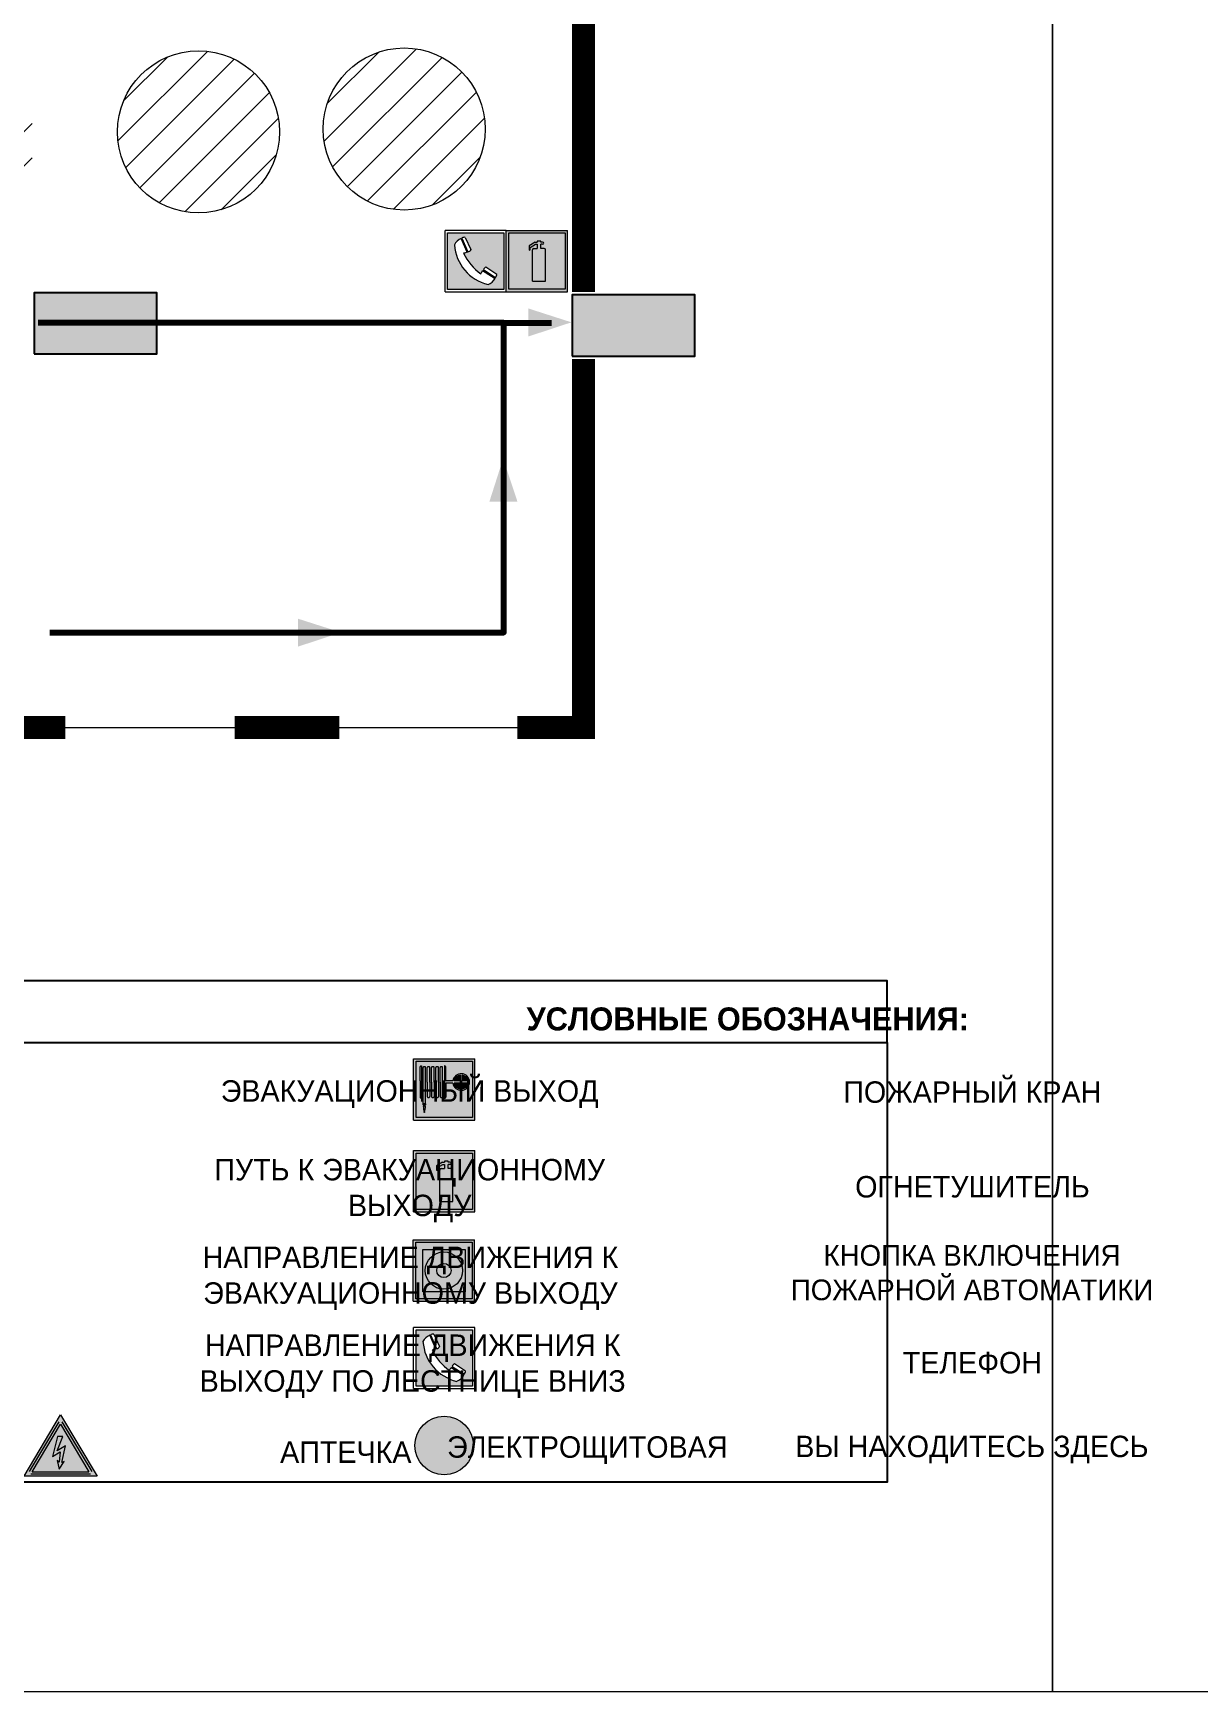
# Model space of a CAD drawing. Header units: millimetres. Extents: x 13810 to 67229, y 12374 to 21950.
# Drawn here: x 17768.5 to 17920.7, y 13755.1 to 13971.7 of the extents above; entities that cross this region are included whole.
import ezdxf

# ---------------------------------------------------------------- set-up
doc = ezdxf.new("R2010")
doc.units = ezdxf.units.MM
doc.layers.add('План_Штампы', color=7, linetype='Continuous')
doc.styles.add('обычный', font='arial.ttf')
pattern_1 = [(45, (-3413.9702, 12354.5162), (-2.24506403, 2.24506403), [])]

# ---------------------------------------------------------------- blocks, each defined once
blk = doc.blocks.new('A$C3E6D3DDE')
at = {"lineweight": 5}
h = blk.add_hatch(color=40, dxfattribs=at)
h.paths.add_polyline_path([(24.1, 1.45), (16.46, -11.35), (31.74, -11.35)])
h.paths.add_polyline_path([(24.09, -0.46), (30.03, -10.41), (18.14, -10.41)], flags=16)
h.paths.add_polyline_path([(24.54, -3.08), (23.41, -6.02), (25.13, -5.01), (24.33, -8.5), (24.82, -8.27), (23.79, -9.86), (23.4, -8.04), (23.8, -8.43), (24.04, -6.29), (22.39, -7.25), (23.44, -3.08)], flags=0)
h = blk.add_hatch(color=256, dxfattribs=at)
h.paths.add_polyline_path([(24.37, 0.03, 0.567511), (23.82, 0.03), (17.59, -10.4, 0.582454), (17.86, -10.88), (30.32, -10.88, 0.582149), (30.6, -10.4)])
h.paths.add_polyline_path([(24.09, -0.46), (18.14, -10.41), (30.03, -10.41)], flags=16)
h.paths.add_polyline_path([(24.54, -3.08), (23.41, -6.02), (25.13, -5.01), (24.33, -8.5), (24.82, -8.27), (23.79, -9.86), (23.4, -8.04), (23.8, -8.43), (24.04, -6.29), (22.39, -7.25), (23.44, -3.08)], flags=0)
h = blk.add_hatch(color=40, dxfattribs=at)
h.paths.add_polyline_path([(24.09, -0.46), (18.14, -10.41), (30.03, -10.41)])
h.paths.add_polyline_path([(24.82, -8.27), (23.79, -9.86), (23.4, -8.04), (23.8, -8.43), (24.04, -6.29), (22.39, -7.25), (23.44, -3.08), (24.54, -3.08), (23.41, -6.02), (25.13, -5.01), (24.33, -8.5)], flags=16)
at = {"color": 40, "lineweight": 5}
for p, q in [((16.46, -11.35), (24.1, 1.45)), ((24.1, 1.45), (31.74, -11.35))]:
    blk.add_line(p, q, dxfattribs=at)
at = {"lineweight": 5}
for p, q in [((17.59, -10.4), (23.82, 0.03)), ((24.37, 0.03), (30.6, -10.4)), ((18.14, -10.41), (24.09, -0.46)), ((23.44, -3.08), (22.39, -7.25)), ((23.41, -6.02), (24.54, -3.08)), ((24.54, -3.08), (23.44, -3.08)), ((24.09, -0.46), (30.03, -10.41)), ((22.39, -7.25), (24.04, -6.29)), ((25.13, -5.01), (23.41, -6.02)), ((24.04, -6.29), (23.8, -8.43)), ((24.33, -8.5), (25.13, -5.01)), ((23.8, -8.43), (23.4, -8.04)), ((23.4, -8.04), (23.79, -9.86)), ((23.79, -9.86), (24.82, -8.27)), ((24.82, -8.27), (24.33, -8.5)), ((17.86, -10.88), (30.32, -10.88)), ((18.14, -10.41), (30.03, -10.41))]:
    blk.add_line(p, q, dxfattribs=at)
at = {"color": 50, "lineweight": 5}
blk.add_line((31.74, -11.35), (16.46, -11.35), dxfattribs=at)
blk = doc.blocks.new('A$C37112FD5')
at = {"true_color": 0xf5f5ff}
h = blk.add_hatch(color=7, dxfattribs=at)
h.dxf.hatch_style = 1
h.paths.add_polyline_path([(12.8, -7.4), (0, -7.4), (0, -20.2), (12.8, -20.2)])
h.paths.add_polyline_path([(12.29, -7.91), (12.29, -19.69), (0.51, -19.69), (0.51, -7.91)], flags=16)
h.paths.add_polyline_path([(4.98, -9.04, -0.42597), (5.17, -9.22), (5.17, -12.25), (5.17, -15.29, -0.432244), (4.98, -15.47), (4.83, -15.47, -0.42597), (4.64, -15.29), (4.64, -12.25), (4.64, -9.22, -0.432244), (4.83, -9.04)], flags=0)
h.paths.add_polyline_path([(4.28, -9.22), (4.28, -12.25), (4.28, -15.29, -0.432244), (4.09, -15.47), (3.94, -15.47, -0.42597), (3.75, -15.29), (3.75, -12.25), (3.75, -9.22, -0.432244), (3.94, -9.04), (4.09, -9.04, -0.42597)], flags=0)
h.paths.add_polyline_path([(5.72, -9.04), (5.87, -9.04, -0.42597), (6.06, -9.22), (6.06, -12.25), (6.06, -15.29, -0.432244), (5.87, -15.47), (5.72, -15.47, -0.42597), (5.53, -15.29), (5.53, -12.25), (5.53, -9.22, -0.432244)], flags=0)
h.paths.add_polyline_path([(6.42, -8.9), (6.5, -8.9, -0.42597), (6.69, -9.08), (6.69, -12.03), (8.21, -12.03, -15.824349), (8.21, -12.47), (6.69, -12.47), (6.69, -15.42, -0.432244), (6.5, -15.6), (6.42, -15.6)], flags=0)
h.paths.add_polyline_path([(3.39, -9.22), (3.39, -12.25), (3.39, -15.29, -0.432244), (3.2, -15.47), (3.05, -15.47, -0.42597), (2.85, -15.29), (2.85, -12.25), (2.85, -9.22, -0.432244), (3.05, -9.04), (3.2, -9.04, -0.42597)], flags=0)
h.paths.add_polyline_path([(2.5, -9.22), (2.5, -16.71), (1.96, -16.71), (1.96, -9.22, -0.432244), (2.15, -9.04), (2.31, -9.04, -0.42597)], flags=0)
h.paths.add_polyline_path([(1.61, -8.9), (1.61, -15.6), (1.57, -15.6, -0.42597), (1.37, -15.42), (1.37, -12.03), (1.37, -9.09, -0.432244), (1.57, -8.9)], flags=0)
h.paths.add_polyline_path([(9.76, -10.81), (9.76, -12.03), (8.49, -12.03, -0.336371)], flags=0)
h.paths.add_polyline_path([(8.49, -12.47), (9.76, -12.47), (9.76, -13.7, -0.336371)], flags=0)
h.paths.add_polyline_path([(10.11, -10.81, -0.336371), (11.38, -12.03), (10.11, -12.03)], flags=0)
h.paths.add_polyline_path([(10.11, -12.47), (11.38, -12.47, -0.336371), (10.11, -13.7)], flags=0)
h.paths.add_polyline_path([(2.5, -16.84), (2.5, -17.05), (1.97, -17.05), (1.97, -16.84)], flags=0)
h.paths.add_polyline_path([(2.5, -17.24, -0.033778), (2.24, -18.6, -0.033778), (1.97, -17.24)], flags=0)
h = blk.add_hatch(color=242)
h.dxf.hatch_style = 1
h.paths.add_polyline_path([(12.29, -7.91), (0.51, -7.91), (0.51, -19.69), (12.29, -19.69)])
h.paths.add_polyline_path([(6.42, -15.6), (6.42, -8.9), (6.5, -8.9, -0.42597), (6.69, -9.08), (6.69, -12.03), (8.21, -12.03, -15.824349), (8.21, -12.47), (6.69, -12.47), (6.69, -15.42, -0.432244), (6.5, -15.6)], flags=16)
h.paths.add_polyline_path([(5.87, -15.47), (5.72, -15.47, -0.42597), (5.53, -15.29), (5.53, -12.25), (5.53, -9.22, -0.432244), (5.72, -9.04), (5.87, -9.04, -0.42597), (6.06, -9.22), (6.06, -12.25), (6.06, -15.29, -0.432244)], flags=16)
h.paths.add_polyline_path([(4.98, -15.47), (4.83, -15.47, -0.42597), (4.64, -15.29), (4.64, -12.25), (4.64, -9.22, -0.432244), (4.83, -9.04), (4.98, -9.04, -0.42597), (5.17, -9.22), (5.17, -12.25), (5.17, -15.29, -0.432244)], flags=16)
h.paths.add_polyline_path([(4.09, -15.47), (3.94, -15.47, -0.42597), (3.75, -15.29), (3.75, -12.25), (3.75, -9.22, -0.432244), (3.94, -9.04), (4.09, -9.04, -0.42597), (4.28, -9.22), (4.28, -12.25), (4.28, -15.29, -0.432244)], flags=16)
h.paths.add_polyline_path([(3.2, -15.47), (3.05, -15.47, -0.42597), (2.85, -15.29), (2.85, -12.25), (2.85, -9.22, -0.432244), (3.05, -9.04), (3.2, -9.04, -0.42597), (3.39, -9.22), (3.39, -12.25), (3.39, -15.29, -0.432244)], flags=16)
h.paths.add_polyline_path([(2.5, -17.05), (1.97, -17.05), (1.97, -16.84), (2.5, -16.84)], flags=16)
h.paths.add_polyline_path([(2.5, -17.24, -0.033778), (2.24, -18.6, -0.033778), (1.97, -17.24)], flags=16)
h.paths.add_polyline_path([(2.5, -16.71), (1.96, -16.71), (1.96, -9.22, -0.432244), (2.15, -9.04), (2.31, -9.04, -0.42597), (2.5, -9.22)], flags=16)
h.paths.add_polyline_path([(1.61, -15.6), (1.57, -15.6, -0.42597), (1.37, -15.42), (1.37, -12.03), (1.37, -9.09, -0.432244), (1.57, -8.9), (1.61, -8.9)], flags=16)
h.paths.add_polyline_path([(8.49, -12.47), (9.76, -12.47), (9.76, -13.7, -0.336371)], flags=0)
h.paths.add_polyline_path([(10.11, -13.7), (10.11, -12.47), (11.38, -12.47, -0.336371)], flags=0)
h.paths.add_polyline_path([(8.49, -12.03, -0.336371), (9.76, -10.81), (9.76, -12.03)], flags=0)
h.paths.add_polyline_path([(10.11, -12.03), (10.11, -10.81, -0.336371), (11.38, -12.03)], flags=0)
h = blk.add_hatch(color=7, dxfattribs=at)
h.dxf.hatch_style = 1
h.paths.add_polyline_path([(1.61, -8.9), (1.57, -8.9, 0.432244), (1.37, -9.09), (1.37, -12.03), (1.37, -15.42, 0.42597), (1.57, -15.6), (1.61, -15.6)])
h.paths.add_polyline_path([(2.5, -9.22, 0.42597), (2.31, -9.04), (2.15, -9.04, 0.432244), (1.96, -9.22), (1.96, -16.71), (2.5, -16.71)])
h.paths.add_polyline_path([(2.5, -16.84), (1.97, -16.84), (1.97, -17.05), (2.5, -17.05)])
h.paths.add_polyline_path([(2.5, -17.24), (1.97, -17.24, 0.033778), (2.24, -18.6, 0.033778)])
h.paths.add_polyline_path([(3.39, -12.25), (3.39, -9.22, 0.42597), (3.2, -9.04), (3.05, -9.04, 0.432244), (2.85, -9.22), (2.85, -12.25), (2.85, -15.29, 0.42597), (3.05, -15.47), (3.2, -15.47, 0.432244), (3.39, -15.29)])
h.paths.add_polyline_path([(4.28, -12.25), (4.28, -9.22, 0.42597), (4.09, -9.04), (3.94, -9.04, 0.432244), (3.75, -9.22), (3.75, -12.25), (3.75, -15.29, 0.42597), (3.94, -15.47), (4.09, -15.47, 0.432244), (4.28, -15.29)])
h.paths.add_polyline_path([(5.17, -12.25), (5.17, -9.22, 0.42597), (4.98, -9.04), (4.83, -9.04, 0.432244), (4.64, -9.22), (4.64, -12.25), (4.64, -15.29, 0.42597), (4.83, -15.47), (4.98, -15.47, 0.432244), (5.17, -15.29)])
h.paths.add_polyline_path([(6.06, -12.25), (6.06, -9.22, 0.42597), (5.87, -9.04), (5.72, -9.04, 0.432244), (5.53, -9.22), (5.53, -12.25), (5.53, -15.29, 0.42597), (5.72, -15.47), (5.87, -15.47, 0.432244), (6.06, -15.29)])
h.paths.add_polyline_path([(6.69, -12.47), (8.21, -12.47, 15.824349), (8.21, -12.03), (6.69, -12.03), (6.69, -9.08, 0.42597), (6.5, -8.9), (6.42, -8.9), (6.42, -15.6), (6.5, -15.6, 0.432244), (6.69, -15.42)])
h.paths.add_polyline_path([(8.49, -12.47), (9.76, -12.47), (9.76, -13.7, -0.336371)], flags=16)
h.paths.add_polyline_path([(8.49, -12.03, -0.336371), (9.76, -10.81), (9.76, -12.03)], flags=16)
h.paths.add_polyline_path([(10.11, -12.47), (11.38, -12.47, -0.336371), (10.11, -13.7)], flags=16)
h.paths.add_polyline_path([(10.11, -12.03), (10.11, -10.81, -0.336371), (11.38, -12.03)], flags=16)
h = blk.add_hatch(color=242)
h.dxf.hatch_style = 1
h.paths.add_polyline_path([(9.76, -10.81, 0.336371), (8.49, -12.03), (9.76, -12.03)])
h.paths.add_polyline_path([(10.11, -10.81), (10.11, -12.03), (11.38, -12.03, 0.336371)])
h.paths.add_polyline_path([(11.38, -12.47), (10.11, -12.47), (10.11, -13.7, 0.336371)])
h.paths.add_polyline_path([(9.76, -12.47), (8.49, -12.47, 0.336371), (9.76, -13.7)])
at = {"color": 242, "lineweight": 5}
for p, q in [((0, -20.2), (0, -7.4)), ((0, -7.4), (12.8, -7.4)), ((1.37, -12.03), (1.37, -9.08)), ((1.57, -8.9), (1.61, -8.9)), ((1.61, -8.9), (1.61, -15.6)), ((1.96, -16.71), (1.96, -9.22)), ((2.15, -9.04), (2.31, -9.04)), ((2.5, -16.71), (2.5, -9.22)), ((2.85, -12.25), (2.85, -9.22)), ((3.05, -9.04), (3.2, -9.04)), ((3.39, -12.25), (3.39, -9.22)), ((3.75, -12.25), (3.75, -9.22)), ((3.94, -9.04), (4.09, -9.04)), ((4.28, -12.25), (4.28, -9.22)), ((4.64, -12.25), (4.64, -9.22)), ((4.83, -9.04), (4.98, -9.04)), ((5.17, -12.25), (5.17, -9.22)), ((5.53, -12.25), (5.53, -9.22)), ((5.72, -9.04), (5.87, -9.04)), ((6.06, -12.25), (6.06, -9.22)), ((6.42, -8.9), (6.42, -15.6)), ((6.5, -8.9), (6.42, -8.9)), ((6.69, -12.03), (6.69, -9.08)), ((12.8, -20.2), (12.8, -7.4)), ((1.37, -12.03), (1.37, -15.42)), ((2.85, -12.25), (2.85, -15.29)), ((3.39, -12.25), (3.39, -15.29)), ((3.75, -12.25), (3.75, -15.29)), ((4.28, -12.25), (4.28, -15.29)), ((4.64, -12.25), (4.64, -15.29)), ((5.17, -12.25), (5.17, -15.29)), ((5.53, -12.25), (5.53, -15.29)), ((6.06, -12.25), (6.06, -15.29)), ((8.21, -12.03), (6.69, -12.03)), ((8.21, -12.47), (6.69, -12.47)), ((6.69, -12.47), (6.69, -15.42)), ((9.76, -12.03), (8.49, -12.03)), ((9.76, -12.47), (8.49, -12.47)), ((9.76, -10.81), (9.76, -12.03)), ((9.76, -12.47), (9.76, -13.7)), ((10.11, -10.81), (10.11, -12.03)), ((11.38, -12.03), (10.11, -12.03)), ((11.38, -12.47), (10.11, -12.47)), ((10.11, -12.47), (10.11, -13.7)), ((1.57, -15.6), (1.61, -15.6)), ((1.96, -16.71), (2.5, -16.71)), ((1.97, -16.84), (2.5, -16.84)), ((1.97, -17.05), (1.97, -16.84)), ((2.5, -17.05), (1.97, -17.05)), ((1.97, -17.24), (2.5, -17.24)), ((2.5, -16.84), (2.5, -17.05)), ((3.05, -15.47), (3.2, -15.47)), ((3.94, -15.47), (4.09, -15.47)), ((4.83, -15.47), (4.98, -15.47)), ((5.72, -15.47), (5.87, -15.47)), ((6.42, -15.6), (6.5, -15.6)), ((0, -20.2), (12.8, -20.2))]:
    blk.add_line(p, q, dxfattribs=at)
blk.add_lwpolyline([(0.51, -7.91), (12.29, -7.91), (12.29, -19.69), (0.51, -19.69)], close=True, dxfattribs=at)
for centre, radius, start, end in [((1.56, -9.09), 0.182, 87.1027, 180.6071), ((2.15, -9.22), 0.182, 87.1027, 180.6071), ((2.32, -9.22), 0.182, 359.3929, 92.8973), ((3.04, -9.22), 0.182, 87.1027, 180.6071), ((3.21, -9.22), 0.182, 359.3929, 92.8973), ((3.93, -9.22), 0.182, 87.1027, 180.6071), ((4.1, -9.22), 0.182, 359.3929, 92.8973), ((4.82, -9.22), 0.182, 87.1027, 180.6071), ((4.99, -9.22), 0.182, 359.3929, 92.8973), ((5.71, -9.22), 0.182, 87.1027, 180.6071), ((5.88, -9.22), 0.182, 359.3929, 92.8973), ((6.51, -9.09), 0.182, 359.3929, 92.8973), ((9.93, -12.25), 1.74, 187.2319, 172.7681), ((9.93, -12.25), 1.46, 96.9927, 171.3585), ((9.93, -12.25), 1.46, 188.6415, 263.0073), ((9.93, -12.25), 1.46, 8.6415, 83.0073), ((9.93, -12.25), 1.46, 276.9927, 351.3585), ((1.56, -15.42), 0.182, 179.3929, 272.8973), ((12.17, -15.98), 10.27, 187.041, 194.7793), ((-7.7, -15.98), 10.27, 345.2207, 352.959), ((3.04, -15.29), 0.182, 179.3929, 272.8973), ((3.21, -15.29), 0.182, 267.1027, 0.6071), ((3.93, -15.29), 0.182, 179.3929, 272.8973), ((4.1, -15.29), 0.182, 267.1027, 0.6071), ((4.82, -15.29), 0.182, 179.3929, 272.8973), ((4.99, -15.29), 0.182, 267.1027, 0.6071), ((5.71, -15.29), 0.182, 179.3929, 272.8973), ((5.88, -15.29), 0.182, 267.1027, 0.6071), ((6.51, -15.42), 0.182, 267.1027, 0.6071)]:
    blk.add_arc(centre, radius, start, end, dxfattribs=at)
blk = doc.blocks.new('A$C7B8C2D5B')
at = {"lineweight": 0}
h = blk.add_hatch(color=5, dxfattribs=at)
h.dxf.hatch_style = 1
h.paths.add_polyline_path([(1.397, -3.024, 1), (-2.112, -3.024, 1)])
at = {"color": 5, "lineweight": 0}
blk.add_circle((-0.358, -3.024), 1.755, dxfattribs=at)
blk = doc.blocks.new('A$C456E1F9C')
at = {"lineweight": 5}
h = blk.add_hatch(color=242, dxfattribs=at)
h.paths.add_polyline_path([(0.51, -1.47), (0.51, -13.26), (12.29, -13.26), (12.29, -1.47)])
h.paths.add_polyline_path([(5.42, -4.95, -0.254479), (4.78, -5.4), (3.52, -2.53, -0.209735), (4.23, -2.4)], flags=16)
h.paths.add_polyline_path([(8.53, -8.6), (10.87, -10.17), (10.54, -10.76), (8.03, -9.13, -0.192251)], flags=16)
h.paths.add_polyline_path([(4.61, -5.49, 0.005518), (3.87, -5.72, 0.128647), (7.49, -10.01, 0.00809), (7.83, -9.33), (10.47, -10.97, -0.16736), (8.99, -12.25, -0.327862), (1.95, -3.95, -0.166952), (3.36, -2.62)], flags=16)
at = {"color": 242, "lineweight": 5}
for p, q in [((0, -13.77), (0, -0.97)), ((12.8, -0.97), (0, -0.97)), ((4.61, -5.49), (3.36, -2.62)), ((3.52, -2.53), (4.78, -5.4)), ((4.23, -2.4), (5.42, -4.95)), ((12.8, -13.77), (12.8, -0.97)), ((7.83, -9.33), (10.47, -10.97)), ((8.03, -9.13), (10.54, -10.76)), ((10.81, -10.12), (8.53, -8.6)), ((10.54, -10.76), (10.8, -10.3)), ((10.8, -10.3), (10.81, -10.12)), ((0, -13.77), (12.8, -13.77))]:
    blk.add_line(p, q, dxfattribs=at)
blk.add_lwpolyline([(0.51, -1.47), (12.29, -1.47), (12.29, -13.26), (0.51, -13.26)], close=True, dxfattribs=at)
for centre, radius, start, end in [((4.59, -5.34), 2.99, 114.2845, 152.1974), ((4.02, -3.27), 0.891, 76.3284, 123.7092), ((11.12, -3.31), 9.19, 183.9915, 256.6009), ((14.98, -39.1), 35.17, 107.1487, 108.4135), ((13.86, -0.94), 11.08, 205.5536, 234.8762), ((4.68, -4.59), 0.824, 276.9621, 334.0723), ((-13.31, 0.8), 23.44, 332.5487, 334.4027), ((8.94, -9.5), 0.989, 114.4092, 157.9388), ((7.87, -9.46), 3, 291.9291, 329.9329)]:
    blk.add_arc(centre, radius, start, end, dxfattribs=at)
blk = doc.blocks.new('A$C54414219')
at = {"true_color": 0xffffff}
h = blk.add_hatch(color=7, dxfattribs=at)
h.paths.add_polyline_path([(2.39, -9.45), (2.39, -18.3), (11.23, -18.3), (11.23, -9.45)], flags=0)
h.paths.add_polyline_path([(10.71, -13.87, -1), (2.92, -13.87, -1)], flags=0)
h.paths.add_polyline_path([(8.3, -13.87, -1), (5.33, -13.87, -1)], flags=0)
h.paths.add_polyline_path([(0.41, -7.47), (0.41, -20.27), (13.21, -20.27), (13.21, -7.47)])
h.paths.add_polyline_path([(0.92, -19.77), (12.71, -19.77), (12.71, -7.98), (0.92, -7.98)], flags=16)
h.paths.add_polyline_path([(11.23, -9.45), (11.23, -18.3), (2.39, -18.3), (2.39, -9.45)], flags=0)
at = {"lineweight": 5}
h = blk.add_hatch(color=242, dxfattribs=at)
h.paths.add_polyline_path([(12.71, -7.98), (0.92, -7.98), (0.92, -19.77), (12.71, -19.77)])
h.paths.add_polyline_path([(11.23, -18.3), (2.39, -18.3), (2.39, -9.45), (11.23, -9.45)], flags=16)
h.paths.add_polyline_path([(10.71, -13.87, -1), (2.92, -13.87, -1)], flags=0)
h.paths.add_polyline_path([(8.3, -13.87, -1), (5.33, -13.87, -1)], flags=0)
at = {"true_color": 0xffffff}
h = blk.add_hatch(color=7, dxfattribs=at)
h.paths.add_polyline_path([(2.39, -9.45), (2.39, -18.3), (11.23, -18.3), (11.23, -9.45)])
h.paths.add_polyline_path([(10.71, -13.87, -1), (2.92, -13.87, -1)], flags=16)
h.paths.add_polyline_path([(8.3, -13.87, -1), (5.33, -13.87, -1)], flags=0)
at = {"lineweight": 5}
h = blk.add_hatch(color=242, dxfattribs=at)
h.paths.add_polyline_path([(2.92, -13.87, 1), (10.71, -13.87, 1)])
h.paths.add_polyline_path([(8.3, -13.87, -1), (5.33, -13.87, -1)], flags=16)
at = {"color": 242, "lineweight": 5}
for p, q in [((0.41, -20.27), (0.41, -7.47)), ((0.41, -7.47), (13.21, -7.47)), ((0.41, -7.47), (13.21, -7.47)), ((13.21, -20.27), (13.21, -7.47)), ((0.41, -20.27), (13.21, -20.27))]:
    blk.add_line(p, q, dxfattribs=at)
for points in [[(0.92, -7.98), (12.71, -7.98), (12.71, -19.77), (0.92, -19.77)], [(2.39, -9.45), (11.23, -9.45), (11.23, -18.3), (2.39, -18.3)]]:
    blk.add_lwpolyline(points, close=True, dxfattribs=at)
for radius in [3.89, 1.49]:
    blk.add_circle((6.81, -13.87), radius, dxfattribs=at)
blk = doc.blocks.new('A$C3AD82952')
at = {"true_color": 0xf5f5ff}
h = blk.add_hatch(color=7, dxfattribs=at)
h.dxf.hatch_style = 1
h.paths.add_polyline_path([(8.21, 8.73, 0.414214), (7.89, 9.05), (7.22, 9.05), (7.22, 9.92), (7.59, 9.92, 1), (7.57, 10.36), (7.22, 10.36), (7.22, 10.6), (6.43, 10.6), (6.43, 10.36), (6.01, 10.36), (4.74, 9.59), (4.74, 8.69), (4.98, 8.73), (4.98, 9.26), (6.12, 9.91), (6.43, 9.91), (6.43, 9.05), (5.76, 9.05, 0.414214), (5.44, 8.73), (5.44, 2.2), (8.21, 2.2)], flags=0)
h.paths.add_polyline_path([(12.8, 12.8), (0, 12.8), (0, 0), (12.8, 0)])
h.paths.add_polyline_path([(0.51, 12.29), (12.29, 12.29), (12.29, 0.51), (0.51, 0.51)], flags=16)
h.paths.add_polyline_path([(4.74, 9.59), (6.01, 10.36), (6.43, 10.36), (6.43, 10.6), (7.22, 10.6), (7.22, 10.36), (7.59, 10.36, -0.94586), (7.59, 9.92), (7.22, 9.92), (7.22, 9.05), (7.89, 9.05, -0.414214), (8.21, 8.73), (8.21, 2.2), (5.44, 2.2), (5.44, 8.73, -0.414214), (5.76, 9.05), (6.43, 9.05), (6.43, 9.91), (6.12, 9.91), (4.98, 9.26), (4.98, 8.73), (4.74, 8.69)], flags=0)
h = blk.add_hatch(color=242)
h.dxf.hatch_style = 1
h.paths.add_polyline_path([(12.29, 12.29), (0.51, 12.29), (0.51, 0.51), (12.29, 0.51)])
h.paths.add_polyline_path([(4.74, 8.69), (4.74, 9.59), (6.01, 10.36), (6.43, 10.36), (6.43, 10.6), (7.22, 10.6), (7.22, 10.36), (7.59, 10.36, -0.94586), (7.59, 9.92), (7.22, 9.92), (7.22, 9.05), (7.89, 9.05, -0.414214), (8.21, 8.73), (8.21, 2.2), (5.44, 2.2), (5.44, 8.73, -0.414214), (5.76, 9.05), (6.43, 9.05), (6.43, 9.91), (6.12, 9.91), (4.98, 9.26), (4.98, 8.73)], flags=16)
h = blk.add_hatch(color=7, dxfattribs=at)
h.dxf.hatch_style = 1
h.paths.add_polyline_path([(8.21, 8.73, 0.414214), (7.89, 9.05), (7.22, 9.05), (7.22, 9.92), (7.59, 9.92, 1), (7.57, 10.36), (7.22, 10.36), (7.22, 10.6), (6.43, 10.6), (6.43, 10.36), (6.01, 10.36), (4.74, 9.59), (4.74, 8.69), (4.98, 8.73), (4.98, 9.26), (6.12, 9.91), (6.43, 9.91), (6.43, 9.05), (5.76, 9.05, 0.414214), (5.44, 8.73), (5.44, 2.2), (8.21, 2.2)])
at = {"color": 242, "lineweight": 5}
for p, q in [((0, 0), (0, 12.8)), ((0, 12.8), (12.8, 12.8)), ((7.22, 10.6), (6.43, 10.6)), ((6.43, 10.6), (6.43, 10.36)), ((7.22, 10.36), (7.22, 10.6)), ((12.8, 0), (12.8, 12.8)), ((6.01, 10.36), (4.74, 9.59)), ((4.74, 9.59), (4.74, 8.69)), ((4.74, 8.69), (4.98, 8.73)), ((4.98, 9.26), (6.12, 9.91)), ((4.98, 8.73), (4.98, 9.26)), ((5.44, 2.2), (5.44, 8.73)), ((5.76, 9.05), (6.43, 9.05)), ((6.01, 10.36), (6.43, 10.36)), ((6.12, 9.91), (6.43, 9.91)), ((6.43, 9.91), (6.43, 9.05)), ((7.59, 10.36), (7.22, 10.36)), ((7.22, 9.05), (7.22, 9.92)), ((7.59, 9.92), (7.22, 9.92)), ((7.89, 9.05), (7.22, 9.05)), ((8.21, 2.2), (8.21, 8.73)), ((0, 0), (12.8, 0)), ((5.44, 2.2), (8.21, 2.2))]:
    blk.add_line(p, q, dxfattribs=at)
blk.add_lwpolyline([(0.51, 12.29), (12.29, 12.29), (12.29, 0.51), (0.51, 0.51)], close=True, dxfattribs=at)
for centre, radius, start, end in [((5.76, 8.73), 0.32, 90, 180), ((7.58, 10.14), 0.223, 273.1875, 86.8125), ((7.89, 8.73), 0.32, 0, 90)]:
    blk.add_arc(centre, radius, start, end, dxfattribs=at)
blk = doc.blocks.new('A$C7B4425F7')
at = {"true_color": 0xffffff}
blk.add_hatch(color=7, dxfattribs=at).paths.add_polyline_path([(0, 0), (-16, 0), (-16, -8), (0, -8)])
h = blk.add_hatch(color=126)
h.paths.add_polyline_path([(-0.2, -0.2), (-15.8, -0.2), (-15.8, -7.8), (-0.2, -7.8)])
h.paths.add_polyline_path([(-11.76, -2.03), (-11.76, -3.66), (-11.17, -3.66, -0.568275), (-11.17, -6.18), (-12.58, -6.18), (-12.58, -2.03)], flags=16)
h.paths.add_polyline_path([(-13.33, -4.12, -0.495768), (-13.59, -6.18), (-15.03, -6.18), (-15.03, -2.03), (-13.59, -2.03, -0.487973)], flags=16)
h.paths.add_polyline_path([(-10.25, -2.03), (-9.48, -2.03), (-9.48, -6.18), (-10.25, -6.18)], flags=16)
h.paths.add_polyline_path([(-13.84, -3.69), (-14.24, -3.69), (-14.24, -3.03), (-13.9, -3.03, -0.692621)], flags=0)
h.paths.add_polyline_path([(-9.15, -2.03), (-8.4, -2.03), (-8.04, -3.07), (-7.68, -2.03), (-6.93, -2.03), (-7.64, -4.1), (-6.93, -6.18), (-7.68, -6.18), (-8.04, -5.14), (-8.4, -6.18), (-9.15, -6.18), (-8.44, -4.1)], flags=16)
h.paths.add_polyline_path([(-11.76, -4.46), (-11.42, -4.46, -0.692621), (-11.36, -5.12), (-11.76, -5.12)], flags=0)
h.paths.add_polyline_path([(-13.9, -5.2), (-14.24, -5.2), (-14.24, -4.55), (-13.84, -4.55, -0.708038)], flags=0)
edge = h.paths.add_edge_path(flags=16)
edge.add_ellipse((-5.51, -4.08), major_axis=(0, 2.05), ratio=0.586184, start_angle=0, end_angle=360)
edge = h.paths.add_edge_path(flags=0)
edge.add_ellipse((-5.51, -4.08), major_axis=(0, 1.14), ratio=0.454828, start_angle=0, end_angle=360)
h.paths.add_polyline_path([(-4.13, -4.96, 0.377264), (-3.48, -4.52, 0.0555), (-3.16, -2.03), (-1.66, -2.03), (-1.66, -4.96), (-0.96, -4.96), (-0.96, -7.01), (-1.75, -7.01), (-1.75, -6.18), (-3.3, -6.18), (-3.3, -7.02), (-4.13, -7.02)], flags=16)
h.paths.add_polyline_path([(-2.73, -2.91), (-2.28, -2.91), (-2.28, -4.96), (-3.05, -4.96, 0.079136)], flags=0)
at = {"color": 126}
blk.add_lwpolyline([(-16, -8), (0, -8), (0, 0), (-16, 0)], close=True, dxfattribs=at)
blk = doc.blocks.new('A$C32E8229D')
at = {"true_color": 0xffffff}
blk.add_hatch(color=7, dxfattribs=at).paths.add_polyline_path([(0, 0), (0, -8), (16, -8), (16, 0)])
h = blk.add_hatch(color=126)
h.paths.add_polyline_path([(0.2, -0.2), (15.8, -0.2), (15.8, -7.8), (0.2, -7.8)])
h.paths.add_polyline_path([(13.49, -2.05), (12.08, -2.05), (11.37, -2.63, 0.162397), (11.29, -2.84), (11.29, -3.63), (10.35, -3.63), (10.35, -4.05), (11.68, -4.05), (11.68, -3.48), (12.26, -4.28), (11.29, -5.1), (11.29, -6.78), (11.85, -6.78), (11.85, -5.44), (12.8, -4.64), (12.8, -5.94), (14.46, -5.94), (14.46, -5.39), (13.45, -5.39), (13.45, -3.97), (12.46, -2.59), (13.15, -2.59), (13.69, -3.34), (14.18, -3)], flags=16)
h.paths.add_polyline_path([(10.74, -1.82, 1), (11.8, -1.82, 1)], flags=16)
h.paths.add_polyline_path([(9.39, -3.59), (5.99, -3.59), (6.56, -3.03), (5.91, -3.03), (5.1, -3.83), (5.91, -4.64), (6.56, -4.64), (5.99, -4.09), (9.39, -4.09)], flags=16)
h.paths.add_polyline_path([(4.29, -1.08), (1.72, -1.08), (1.72, -6.6), (4.29, -6.6)], flags=16)
at = {"color": 126}
blk.add_lwpolyline([(16, -8), (0, -8), (0, 0), (16, 0)], close=True, dxfattribs=at)

msp = doc.modelspace()

# ---------------------------------------------------------------- hatches: boundary and pattern name
at = {"lineweight": 0}
h = msp.add_hatch(dxfattribs=at)
h.set_pattern_fill('ANSI31', color=256)
h.set_pattern_definition(pattern_1)
h.paths.add_polyline_path([(17469.34, 13927.5), (17424.84, 13927.5), (17424.84, 13915.49), (17469.34, 13915.49)])
h.paths.add_polyline_path([(17469.34, 13905.97), (17424.84, 13905.97), (17424.84, 13893.96), (17469.34, 13893.96)])
h.paths.add_polyline_path([(17594.52, 13929.44), (17513.22, 13929.44), (17513.22, 13917.43), (17594.52, 13917.43)])
h.paths.add_polyline_path([(17594.52, 13904.75), (17532.82, 13904.75), (17532.82, 13892.74), (17594.52, 13892.74)])
h.paths.add_polyline_path([(17570.1, 13960.87), (17560.81, 13960.87), (17560.81, 13948.62), (17570.1, 13948.62)])
h.paths.add_polyline_path([(17674.93, 13986.99), (17667.47, 13986.99), (17667.47, 13973.61), (17674.93, 13973.61)])
h.paths.add_polyline_path([(17682.39, 13986.99), (17674.93, 13986.99), (17674.93, 13973.61), (17682.39, 13973.61)])
h.paths.add_polyline_path([(17726.42, 13986.99), (17718.96, 13986.99), (17718.96, 13973.61), (17726.42, 13973.61)])
h.paths.add_polyline_path([(17768.34, 13960.46), (17743.69, 13960.46), (17743.69, 13952.13), (17768.34, 13952.13)])
h.paths.add_polyline_path([(17800.64, 13958.78, 1), (17779.48, 13958.78, 1)])
h.paths.add_polyline_path([(17807.53, 13987.44), (17794.15, 13987.44), (17794.15, 13979.98), (17807.53, 13979.98)])
h.paths.add_polyline_path([(17807.53, 13994.9), (17794.15, 13994.9), (17794.15, 13987.44), (17807.53, 13987.44)])
h = msp.add_hatch(dxfattribs=at)
h.set_pattern_fill('ANSI31', color=256)
h.set_pattern_definition(pattern_1)
h.paths.add_polyline_path([(17806.34, 13959.16, 1), (17827.5, 13959.16, 1)])

# ---------------------------------------------------------------- linework, layer by layer
at = {"color": 126, "lineweight": 0, "true_color": 0x008754}
for points in [[(17301.58, 14150.12), (17901.58, 14150.12), (17901.58, 13755.12), (17301.58, 13755.12)], [(17901.58, 14150.12), (18501.58, 14150.12), (18501.58, 13755.12), (17901.58, 13755.12)]]:
    msp.add_lwpolyline(points, close=True, dxfattribs=at)
at = {"lineweight": 0, "const_width": 3}
for points in [[(17840.34, 13937.88), (17840.34, 14054.5), (17823.87, 14054.5)], [(17831.7, 13881.02), (17840.34, 13881.02), (17840.34, 13929.13)], [(17718.46, 13881.02), (17772.69, 13881.02)], [(17794.76, 13881.02), (17808.43, 13881.02)]]:
    msp.add_lwpolyline(points, dxfattribs=at)
at = {"color": 126, "lineweight": 100, "true_color": 0x008754}
for points in [[(17829.91, 13933.87), (17769.14, 13933.87)], [(17770.66, 13893.44), (17829.91, 13893.44), (17829.91, 13933.87), (17836.16, 13933.87)]]:
    msp.add_lwpolyline(points, dxfattribs=at)
at = {"lineweight": 0}
msp.add_lwpolyline([(17772.69, 13881.02), (17838.38, 13881.02)], dxfattribs=at)
for points in [[(17736.2, 13839.89), (17879.96, 13839.89), (17879.96, 13847.94), (17736.2, 13847.94)], [(17736.2, 13839.89), (17879.96, 13839.89), (17879.96, 13782.49), (17736.2, 13782.49)]]:
    msp.add_lwpolyline(points, close=True)
for centre in [(17790.06, 13958.78), (17816.92, 13959.16)]:
    msp.add_circle(centre, 10.58, dxfattribs=at)
at = {"layer": 'План_Штампы', "color": 126, "true_color": 0x008754}
for points in [[(17833.13, 13932.07), (17833.13, 13935.73), (17838.75, 13933.92)], [(17831.7, 13910.51), (17828.04, 13910.51), (17829.84, 13916.13)], [(17803.03, 13891.57), (17803.03, 13895.23), (17808.66, 13893.43)]]:
    msp.add_solid(points, dxfattribs=at)

# ---------------------------------------------------------------- block references
for name, p, xscale, yscale, zscale in [('A$C456E1F9C', (17822.25, 13946.51), 0.625, 0.625, 0.625), ('A$C3AD82952', (17830.25, 13937.91), 0.625, 0.625, 0.625), ('A$C37112FD5', (17818.15, 13842.39), 0.6249984004534781, 0.6249984004534781, 0.6249984004534781), ('A$C3AD82952', (17818.15, 13817.78), 0.625, 0.625, 0.625), ('A$C54414219', (17817.84, 13818.79), 0.625, 0.625, 0.625), ('A$C456E1F9C', (17818.15, 13803.31), 0.625, 0.625, 0.625), ('A$C3E6D3DDE', (17756.99, 13790.36), 0.625, 0.625, 0.625), ('A$C7B8C2D5B', (17822.92, 13793.85), 2.177419353276491, 2.177419353276491, 2.177419353276491)]:
    msp.add_blockref(name, p, dxfattribs=dict(xscale=xscale, yscale=yscale, zscale=zscale))
at = {"layer": 'План_Штампы', "color": 126, "true_color": 0x008754, "xscale": -1}
msp.add_blockref('A$C32E8229D', (17784.61, 13937.79), dxfattribs=at)
at = {"layer": 'План_Штампы'}
msp.add_blockref('A$C7B4425F7', (17854.86, 13937.49), dxfattribs=at)

# ---------------------------------------------------------------- texts
at = {"lineweight": 0, "attachment_point": 5, "style": 'обычный'}
for s, insert, char_height, width in [('{\\fProxima Nova Rg|b1|i0|c204|p2;УСЛОВНЫЕ ОБОЗНАЧЕНИЯ:\\H1.1997x; }', (17861.78, 13842.95), 3, 175.1736), ('\\pi-8.4,l8.4,t8.4;{\\fProxima Nova Rg|b0|i0|c204|p2;ЭВАКУАЦИОННЫЙ ВЫХОД\\H1.6404x; }', (17817.63, 13833.16), 2.8, 126.6484), ('\\pi-8.4,l8.4,t8.4;{\\fProxima Nova Rg|b0|i0|c204|p2;ПОЖАРНЫЙ КРАН\\H1.6404x; }', (17891.09, 13833.4), 2.8, 126.6484), ('\\pi-8.4,l8.4,t8.4;{\\fProxima Nova Rg|b0|i0|c204|p2;ПУТЬ К ЭВАКУАЦИОННОМУ \\PВЫХОДУ }', (17817.64, 13820.55), 2.8, 126.6484), ('\\pi-8.4,l8.4,t8.4;{\\fProxima Nova Rg|b0|i0|c204|p2;ОГНЕТУШИТЕЛЬ\\H1.1997x; }', (17891.11, 13821.04), 2.8, 126.6484), ('\\pi-8.4,l8.4,t8.4;{\\fProxima Nova Rg|b0|i0|c204|p2;НАПРАВЛЕНИЕ ДВИЖЕНИЯ К \\PЭВАКУАЦИОННОМУ ВЫХОДУ}', (17817.73, 13809.11), 2.8, 126.6484), ('\\pi-8.1,l8.1,t8.1;{\\fProxima Nova Rg|b0|i0|c204|p2;КНОПКА ВКЛЮЧЕНИЯ\\PПОЖАРНОЙ АВТОМАТИКИ}', (17891.06, 13809.83), 2.7, 126.6484), ('\\pi-8.4,l8.4,t8.4;{\\fProxima Nova Rg|b0|i0|c204|p2;НАПРАВЛЕНИЕ ДВИЖЕНИЯ К \\PВЫХОДУ ПО ЛЕСТНИЦЕ ВНИЗ}', (17818.02, 13797.63), 2.8, 126.6484), ('\\pi-8.4,l8.4,t8.4;{\\fProxima Nova Rg|b0|i0|c204|p2;ТЕЛЕФОН\\H1.1997x; }', (17891.1, 13798.07), 2.8, 126.6484), ('\\pi-8.4,l8.4,t8.4;{\\fProxima Nova Rg|b0|i0|c204|p2;ЭЛЕКТРОЩИТОВАЯ\\H1.1997x; }', (17840.82, 13786.67), 2.8, 126.6484), ('\\pi-8.4,l8.4,t8.4;{\\fProxima Nova Rg|b0|i0|c204|p2;ВЫ НАХОДИТЕСЬ ЗДЕСЬ\\H1.1997x; }', (17891.04, 13786.75), 2.8, 126.6484), ('\\pi-8.4,l8.4,t8.4;{\\fProxima Nova Rg|b0|i0|c204|p2;АПТЕЧКА\\H1.1667x; }', (17809.29, 13786.41), 2.8, 126.6484)]:
    msp.add_mtext(s, dxfattribs=dict(at, insert=insert, char_height=char_height, width=width))

doc.saveas('drawing.dxf')
